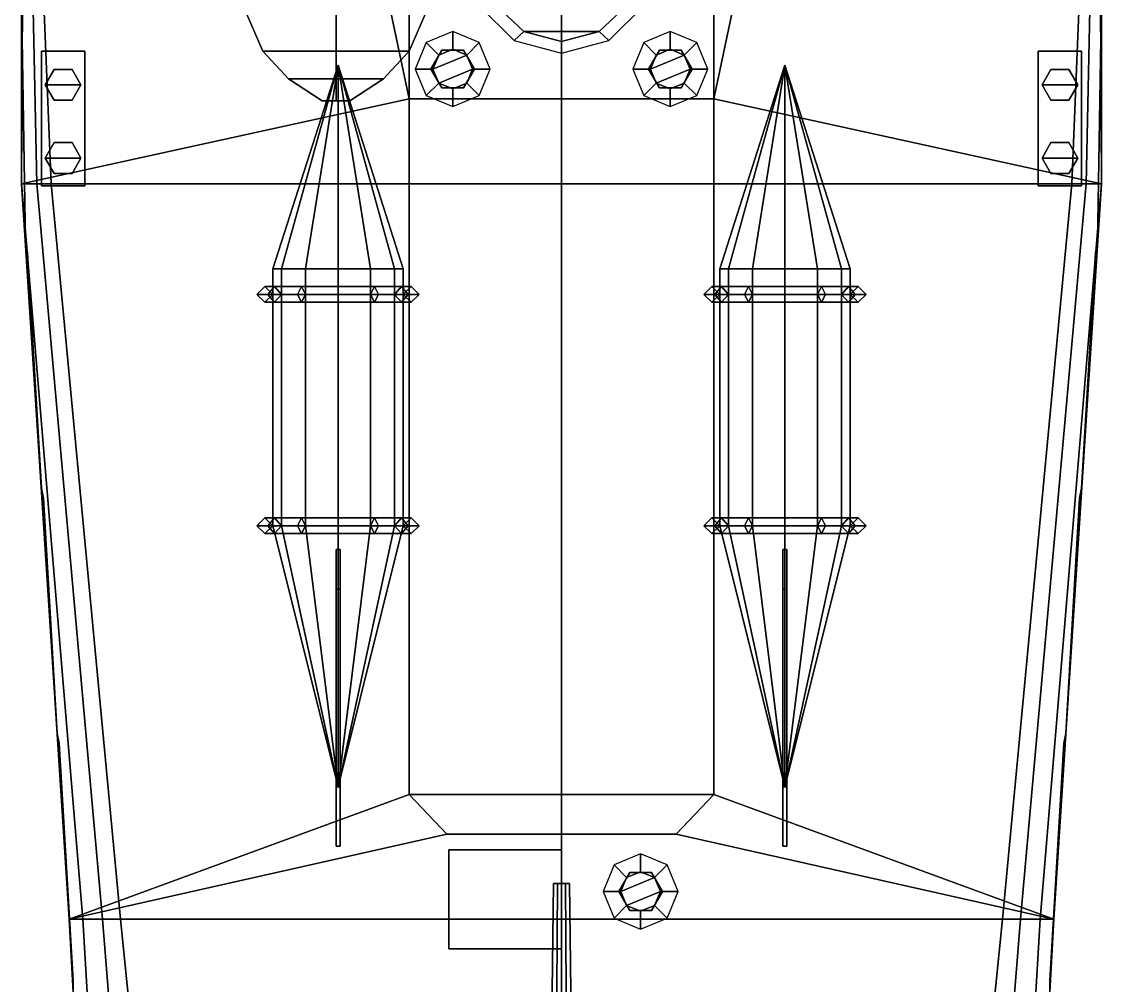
# Model space of a CAD drawing. Header units: millimetres. Extents: x -3 to 2.7, y -37.1 to 19.1.
# Drawn here: x -2.73 to 2.73, y -7.9 to -3.02 of the extents above; entities that cross this region are included whole.
import ezdxf

# ---------------------------------------------------------------- set-up
doc = ezdxf.new("R2010")
doc.units = ezdxf.units.MM
for name, color, linetype in [('boat', 6, 'Continuous'), ('gun', 1, 'Continuous'), ('railings', 6, 'Continuous')]:
    doc.layers.add(name, color=color, linetype=linetype)

msp = doc.modelspace()

# ---------------------------------------------------------------- linework, layer by layer
for points in [[(-1.5, 0.04, 1.36), (-2.71, -0.15, 1.36), (-2.73, -3.84, 1.41), (-0.77, -3.41, 1.4)], [(-0.77, 0.04, 1.36), (-1.5, 0.04, 1.36), (-0.77, -3.41, 1.4)], [(-0.77, 0.04, 2.12), (-0.77, 0.04, 1.36), (-0.77, -3.41, 1.4), (-0.77, -3.41, 2.12)], [(0.77, -3.41, 2.12), (0.77, 0.04, 2.12), (-0.77, 0.04, 2.12), (-0.77, -3.41, 2.12)], [(1.5, 0.04, 1.36), (0.77, -3.41, 1.4), (2.73, -3.84, 1.41), (2.71, -0.15, 1.36)], [(0.77, -3.41, 1.4), (0.77, 0.04, 1.36), (0.77, 0.04, 2.12), (0.77, -3.41, 2.12)], [(0.77, -3.41, 1.4), (1.5, 0.04, 1.36), (0.77, 0.04, 1.36), (0.77, -3.41, 1.4)], [(0, -3.84, -1.57), (-2.58, -3.84, -0.81), (-2.73, -0.15, -0.89), (0, -0.15, -1.57)], [(-2.73, -0.15, 0.34), (-2.73, -0.15), (-2.6523, -3.84), (-2.73, -3.84, 0.87)], [(-2.73, -0.15, 1.36), (-2.73, -0.15, 0.34), (-2.73, -3.84, 0.87), (-2.73, -3.84, 1.41)], [(-2.73, -0.15, 1.36), (-2.73, -3.84, 1.41), (-2.73, -3.84, 1.41), (-2.71, -0.15, 1.36)], [(-2.73, -0.15), (-2.73, -0.15, -0.89), (-2.58, -3.84, -0.81), (-2.6523, -3.84)], [(0, -0.15, -1.57), (2.73, -0.15, -0.89), (2.58, -3.84, -0.81), (0, -3.84, -1.57)], [(2.6523, -3.84), (2.58, -3.84, -0.81), (2.73, -0.15, -0.89), (2.73, -0.15)], [(2.73, -3.84, 0.87), (2.6523, -3.84), (2.73, -0.15), (2.73, -0.15, 0.34)], [(2.71, -0.15, 1.36), (2.73, -3.84, 1.41), (2.73, -3.84, 1.41), (2.73, -0.15, 1.36)], [(2.73, -3.84, 1.41), (2.73, -3.84, 0.87), (2.73, -0.15, 0.34), (2.73, -0.15, 1.36)], [(-0.4157, -2.94, 2.12), (-0.24, -3.1157, 2.12), (-0.19, -3.07, 5.55), (-0.3291, -2.94, 5.58)], [(0.19, -3.07, 5.55), (0.3291, -2.94, 5.58), (-0.3291, -2.94, 5.58), (-0.19, -3.07, 5.55)], [(0.24, -3.1157, 2.12), (0.4157, -2.94, 2.12), (0.3291, -2.94, 5.58), (0.19, -3.07, 5.55)], [(-0.55, -3.07, 2.32), (-0.6844, -3.1256, 2.32), (-0.6207, -3.1893, 2.43), (-0.55, -3.16, 2.43)], [(-0.4156, -3.1256, 2.32), (-0.55, -3.07, 2.32), (-0.55, -3.16, 2.43), (-0.4793, -3.1893, 2.43)], [(-0.24, -3.1157, 2.12), (0, -3.18, 2.12), (0, -3.12, 5.54), (-0.19, -3.07, 5.55)], [(0, -3.12, 5.54), (0.19, -3.07, 5.55), (-0.19, -3.07, 5.55), (0, -3.12, 5.54)], [(0, -3.18, 2.12), (0.24, -3.1157, 2.12), (0.19, -3.07, 5.55), (0, -3.12, 5.54)], [(0.55, -3.07, 2.32), (0.4156, -3.1256, 2.32), (0.4793, -3.1893, 2.43), (0.55, -3.16, 2.43)], [(0.6844, -3.1256, 2.32), (0.55, -3.07, 2.32), (0.55, -3.16, 2.43), (0.6207, -3.1893, 2.43)], [(-0.6844, -3.1256, 2.32), (-0.74, -3.26, 2.32), (-0.65, -3.26, 2.43), (-0.6207, -3.1893, 2.43)], [(-0.605, -3.1647, 2.12), (-0.66, -3.26, 2.12), (-0.66, -3.26, 2.32), (-0.605, -3.1647, 2.32)], [(-0.65, -3.26, 2.43), (-0.4793, -3.1893, 2.43), (-0.55, -3.16, 2.43), (-0.6207, -3.1893, 2.43)], [(-0.495, -3.1647, 2.12), (-0.605, -3.1647, 2.12), (-0.605, -3.1647, 2.32), (-0.495, -3.1647, 2.32)], [(-0.44, -3.26, 2.12), (-0.495, -3.1647, 2.12), (-0.495, -3.1647, 2.32), (-0.44, -3.26, 2.32)], [(-0.36, -3.26, 2.32), (-0.4156, -3.1256, 2.32), (-0.4793, -3.1893, 2.43), (-0.45, -3.26, 2.43)], [(0.4156, -3.1256, 2.32), (0.36, -3.26, 2.32), (0.45, -3.26, 2.43), (0.4793, -3.1893, 2.43)], [(0.495, -3.1647, 2.12), (0.44, -3.26, 2.12), (0.44, -3.26, 2.32), (0.495, -3.1647, 2.32)], [(0.45, -3.26, 2.43), (0.6207, -3.1893, 2.43), (0.55, -3.16, 2.43), (0.4793, -3.1893, 2.43)], [(0.605, -3.1647, 2.12), (0.495, -3.1647, 2.12), (0.495, -3.1647, 2.32), (0.605, -3.1647, 2.32)], [(0.66, -3.26, 2.12), (0.605, -3.1647, 2.12), (0.605, -3.1647, 2.32), (0.66, -3.26, 2.32)], [(0.74, -3.26, 2.32), (0.6844, -3.1256, 2.32), (0.6207, -3.1893, 2.43), (0.65, -3.26, 2.43)], [(-2.41, -3.17, 1.46), (-2.41, -3.17, 1.39), (-2.63, -3.17, 1.39), (-2.63, -3.17, 1.46)], [(-2.63, -3.17, 1.46), (-2.63, -3.17, 1.39), (-2.63, -3.85, 1.39), (-2.63, -3.85, 1.46)], [(-2.41, -3.85, 1.46), (-2.41, -3.17, 1.46), (-2.63, -3.17, 1.46), (-2.63, -3.85, 1.46)], [(-2.41, -3.85, 1.39), (-2.41, -3.17, 1.39), (-2.41, -3.17, 1.46), (-2.41, -3.85, 1.46)], [(-0.6207, -3.3307, 2.43), (-0.45, -3.26, 2.43), (-0.4793, -3.1893, 2.43), (-0.65, -3.26, 2.43)], [(0.4793, -3.3307, 2.43), (0.65, -3.26, 2.43), (0.6207, -3.1893, 2.43), (0.45, -3.26, 2.43)], [(2.41, -3.17, 1.46), (2.41, -3.17, 1.39), (2.41, -3.85, 1.39), (2.41, -3.85, 1.46)], [(2.63, -3.85, 1.46), (2.63, -3.17, 1.46), (2.41, -3.17, 1.46), (2.41, -3.85, 1.46)], [(2.63, -3.17, 1.46), (2.63, -3.17, 1.39), (2.41, -3.17, 1.39), (2.41, -3.17, 1.46)], [(2.63, -3.85, 1.39), (2.63, -3.17, 1.39), (2.63, -3.17, 1.46), (2.63, -3.85, 1.46)], [(-2.565, -3.2621, 1.46), (-2.61, -3.34, 1.46), (-2.61, -3.34, 1.65), (-2.565, -3.2621, 1.65)], [(-2.61, -3.34, 1.65), (-2.43, -3.34, 1.65), (-2.475, -3.2621, 1.65), (-2.565, -3.2621, 1.65)], [(-2.475, -3.2621, 1.46), (-2.565, -3.2621, 1.46), (-2.565, -3.2621, 1.65), (-2.475, -3.2621, 1.65)], [(-2.43, -3.34, 1.46), (-2.475, -3.2621, 1.46), (-2.475, -3.2621, 1.65), (-2.43, -3.34, 1.65)], [(-1.46, -4.27, 2.07), (-1.4158, -4.27, 2.235), (-1.13, -3.24, 2.07)], [(-1.4158, -4.27, 1.905), (-1.46, -4.27, 2.07), (-1.13, -3.24, 2.07)], [(-1.4158, -4.27, 2.235), (-1.295, -4.27, 2.3558), (-1.13, -3.24, 2.07)], [(-1.295, -4.27, 1.7842), (-1.4158, -4.27, 1.905), (-1.13, -3.24, 2.07)], [(-1.295, -4.27, 2.3558), (-1.13, -4.27, 2.4), (-1.13, -3.24, 2.07)], [(-1.13, -4.27, 1.74), (-1.295, -4.27, 1.7842), (-1.13, -3.24, 2.07)], [(-1.13, -4.27, 2.4), (-0.965, -4.27, 2.3558), (-1.13, -3.24, 2.07)], [(-0.965, -4.27, 2.3558), (-0.8442, -4.27, 2.235), (-1.13, -3.24, 2.07)], [(-0.8442, -4.27, 2.235), (-0.8, -4.27, 2.07), (-1.13, -3.24, 2.07)], [(-0.8, -4.27, 2.07), (-0.8442, -4.27, 1.905), (-1.13, -3.24, 2.07)], [(-0.8442, -4.27, 1.905), (-0.965, -4.27, 1.7842), (-1.13, -3.24, 2.07)], [(-0.965, -4.27, 1.7842), (-1.13, -4.27, 1.74), (-1.13, -3.24, 2.07)], [(-0.74, -3.26, 2.32), (-0.6844, -3.3944, 2.32), (-0.6207, -3.3307, 2.43), (-0.65, -3.26, 2.43)], [(-0.66, -3.26, 2.12), (-0.605, -3.3553, 2.12), (-0.605, -3.3553, 2.32), (-0.66, -3.26, 2.32)], [(-0.55, -3.36, 2.43), (-0.4793, -3.3307, 2.43), (-0.45, -3.26, 2.43), (-0.6207, -3.3307, 2.43)], [(-0.495, -3.3553, 2.12), (-0.44, -3.26, 2.12), (-0.44, -3.26, 2.32), (-0.495, -3.3553, 2.32)], [(-0.4156, -3.3944, 2.32), (-0.36, -3.26, 2.32), (-0.45, -3.26, 2.43), (-0.4793, -3.3307, 2.43)], [(0.36, -3.26, 2.32), (0.4156, -3.3944, 2.32), (0.4793, -3.3307, 2.43), (0.45, -3.26, 2.43)], [(0.44, -3.26, 2.12), (0.495, -3.3553, 2.12), (0.495, -3.3553, 2.32), (0.44, -3.26, 2.32)], [(0.55, -3.36, 2.43), (0.6207, -3.3307, 2.43), (0.65, -3.26, 2.43), (0.4793, -3.3307, 2.43)], [(0.605, -3.3553, 2.12), (0.66, -3.26, 2.12), (0.66, -3.26, 2.32), (0.605, -3.3553, 2.32)], [(0.6844, -3.3944, 2.32), (0.74, -3.26, 2.32), (0.65, -3.26, 2.43), (0.6207, -3.3307, 2.43)], [(0.8, -4.27, 2.07), (0.8442, -4.27, 2.235), (1.13, -3.24, 2.07)], [(0.8442, -4.27, 1.905), (0.8, -4.27, 2.07), (1.13, -3.24, 2.07)], [(0.8442, -4.27, 2.235), (0.965, -4.27, 2.3558), (1.13, -3.24, 2.07)], [(0.965, -4.27, 1.7842), (0.8442, -4.27, 1.905), (1.13, -3.24, 2.07)], [(0.965, -4.27, 2.3558), (1.13, -4.27, 2.4), (1.13, -3.24, 2.07)], [(1.13, -4.27, 1.74), (0.965, -4.27, 1.7842), (1.13, -3.24, 2.07)], [(1.13, -4.27, 2.4), (1.295, -4.27, 2.3558), (1.13, -3.24, 2.07)], [(1.295, -4.27, 2.3558), (1.4158, -4.27, 2.235), (1.13, -3.24, 2.07)], [(1.4158, -4.27, 2.235), (1.46, -4.27, 2.07), (1.13, -3.24, 2.07)], [(1.46, -4.27, 2.07), (1.4158, -4.27, 1.905), (1.13, -3.24, 2.07)], [(1.4158, -4.27, 1.905), (1.295, -4.27, 1.7842), (1.13, -3.24, 2.07)], [(1.295, -4.27, 1.7842), (1.13, -4.27, 1.74), (1.13, -3.24, 2.07)], [(2.43, -3.34, 1.65), (2.61, -3.34, 1.65), (2.565, -3.2621, 1.65), (2.475, -3.2621, 1.65)], [(2.475, -3.2621, 1.46), (2.43, -3.34, 1.46), (2.43, -3.34, 1.65), (2.475, -3.2621, 1.65)], [(2.565, -3.2621, 1.46), (2.475, -3.2621, 1.46), (2.475, -3.2621, 1.65), (2.565, -3.2621, 1.65)], [(2.61, -3.34, 1.46), (2.565, -3.2621, 1.46), (2.565, -3.2621, 1.65), (2.61, -3.34, 1.65)], [(-2.61, -3.34, 1.46), (-2.565, -3.4179, 1.46), (-2.565, -3.4179, 1.65), (-2.61, -3.34, 1.65)], [(-2.565, -3.4179, 1.65), (-2.475, -3.4179, 1.65), (-2.43, -3.34, 1.65), (-2.61, -3.34, 1.65)], [(-2.475, -3.4179, 1.46), (-2.43, -3.34, 1.46), (-2.43, -3.34, 1.65), (-2.475, -3.4179, 1.65)], [(-0.6844, -3.3944, 2.32), (-0.55, -3.45, 2.32), (-0.55, -3.36, 2.43), (-0.6207, -3.3307, 2.43)], [(-0.605, -3.3553, 2.12), (-0.495, -3.3553, 2.12), (-0.495, -3.3553, 2.32), (-0.605, -3.3553, 2.32)], [(-0.55, -3.45, 2.32), (-0.4156, -3.3944, 2.32), (-0.4793, -3.3307, 2.43), (-0.55, -3.36, 2.43)], [(0.4156, -3.3944, 2.32), (0.55, -3.45, 2.32), (0.55, -3.36, 2.43), (0.4793, -3.3307, 2.43)], [(0.495, -3.3553, 2.12), (0.605, -3.3553, 2.12), (0.605, -3.3553, 2.32), (0.495, -3.3553, 2.32)], [(0.55, -3.45, 2.32), (0.6844, -3.3944, 2.32), (0.6207, -3.3307, 2.43), (0.55, -3.36, 2.43)], [(2.475, -3.4179, 1.65), (2.565, -3.4179, 1.65), (2.61, -3.34, 1.65), (2.43, -3.34, 1.65)], [(2.43, -3.34, 1.46), (2.475, -3.4179, 1.46), (2.475, -3.4179, 1.65), (2.43, -3.34, 1.65)], [(2.565, -3.4179, 1.46), (2.61, -3.34, 1.46), (2.61, -3.34, 1.65), (2.565, -3.4179, 1.65)], [(-2.73, -3.84, 1.41), (-2.49, -7.56, 1.51), (-0.77, -6.93, 1.49), (-0.77, -3.41, 1.4)], [(-2.565, -3.4179, 1.46), (-2.475, -3.4179, 1.46), (-2.475, -3.4179, 1.65), (-2.565, -3.4179, 1.65)], [(-0.77, -3.41, 2.12), (-0.77, -3.41, 1.72), (0.77, -3.41, 1.72), (0.77, -3.41, 2.12)], [(-0.77, -3.41, 1.72), (-0.77, -3.41, 1.4), (-0.77, -6.93, 1.49), (-0.77, -6.93, 1.72)], [(0.77, -6.93, 1.72), (0.77, -3.41, 1.72), (-0.77, -3.41, 1.72), (-0.77, -6.93, 1.72)], [(0.77, -6.93, 1.49), (0.77, -3.41, 1.4), (0.77, -3.41, 1.72), (0.77, -6.93, 1.72)], [(0.77, -6.93, 1.49), (2.49, -7.56, 1.51), (2.73, -3.84, 1.41), (0.77, -3.41, 1.4)], [(2.475, -3.4179, 1.46), (2.565, -3.4179, 1.46), (2.565, -3.4179, 1.65), (2.475, -3.4179, 1.65)], [(-2.565, -3.6321, 1.46), (-2.61, -3.71, 1.46), (-2.61, -3.71, 1.65), (-2.565, -3.6321, 1.65)], [(-2.61, -3.71, 1.65), (-2.43, -3.71, 1.65), (-2.475, -3.6321, 1.65), (-2.565, -3.6321, 1.65)], [(-2.475, -3.6321, 1.46), (-2.565, -3.6321, 1.46), (-2.565, -3.6321, 1.65), (-2.475, -3.6321, 1.65)], [(-2.43, -3.71, 1.46), (-2.475, -3.6321, 1.46), (-2.475, -3.6321, 1.65), (-2.43, -3.71, 1.65)], [(2.43, -3.71, 1.65), (2.61, -3.71, 1.65), (2.565, -3.6321, 1.65), (2.475, -3.6321, 1.65)], [(2.475, -3.6321, 1.46), (2.43, -3.71, 1.46), (2.43, -3.71, 1.65), (2.475, -3.6321, 1.65)], [(2.565, -3.6321, 1.46), (2.475, -3.6321, 1.46), (2.475, -3.6321, 1.65), (2.565, -3.6321, 1.65)], [(2.61, -3.71, 1.46), (2.565, -3.6321, 1.46), (2.565, -3.6321, 1.65), (2.61, -3.71, 1.65)], [(-2.61, -3.71, 1.46), (-2.565, -3.7879, 1.46), (-2.565, -3.7879, 1.65), (-2.61, -3.71, 1.65)], [(-2.565, -3.7879, 1.65), (-2.475, -3.7879, 1.65), (-2.43, -3.71, 1.65), (-2.61, -3.71, 1.65)], [(-2.475, -3.7879, 1.46), (-2.43, -3.71, 1.46), (-2.43, -3.71, 1.65), (-2.475, -3.7879, 1.65)], [(2.475, -3.7879, 1.65), (2.565, -3.7879, 1.65), (2.61, -3.71, 1.65), (2.43, -3.71, 1.65)], [(2.43, -3.71, 1.46), (2.475, -3.7879, 1.46), (2.475, -3.7879, 1.65), (2.43, -3.71, 1.65)], [(2.565, -3.7879, 1.46), (2.61, -3.71, 1.46), (2.61, -3.71, 1.65), (2.565, -3.7879, 1.65)], [(-2.565, -3.7879, 1.46), (-2.475, -3.7879, 1.46), (-2.475, -3.7879, 1.65), (-2.565, -3.7879, 1.65)], [(2.475, -3.7879, 1.46), (2.565, -3.7879, 1.46), (2.565, -3.7879, 1.65), (2.475, -3.7879, 1.65)], [(-2.73, -3.84, 0.87), (-2.6523, -3.84), (-2.3216, -7.56), (-2.42, -7.56, 0.87)], [(-2.73, -3.84, 1.41), (-2.73, -3.84, 0.87), (-2.42, -7.56, 0.87), (-2.49, -7.56, 1.51)], [(-2.6523, -3.84), (-2.58, -3.84, -0.81), (-2.23, -7.56, -0.81), (-2.3216, -7.56)], [(-2.63, -3.85, 1.46), (-2.63, -3.85, 1.39), (-2.41, -3.85, 1.39), (-2.41, -3.85, 1.46)], [(0, -7.56, -1.57), (-2.23, -7.56, -0.81), (-2.58, -3.84, -0.81), (0, -3.84, -1.57)], [(0, -3.84, -1.57), (2.58, -3.84, -0.81), (2.23, -7.56, -0.81), (0, -7.56, -1.57)], [(2.3216, -7.56), (2.23, -7.56, -0.81), (2.58, -3.84, -0.81), (2.6523, -3.84)], [(2.42, -7.56, 0.87), (2.3216, -7.56), (2.6523, -3.84), (2.73, -3.84, 0.87)], [(2.41, -3.85, 1.46), (2.41, -3.85, 1.39), (2.63, -3.85, 1.39), (2.63, -3.85, 1.46)], [(2.49, -7.56, 1.51), (2.42, -7.56, 0.87), (2.73, -3.84, 0.87), (2.73, -3.84, 1.41)], [(-1.46, -5.57, 2.07), (-1.4158, -5.57, 2.235), (-1.4158, -4.27, 2.235), (-1.46, -4.27, 2.07)], [(-1.4158, -5.57, 1.905), (-1.46, -5.57, 2.07), (-1.46, -4.27, 2.07), (-1.4158, -4.27, 1.905)], [(-1.4158, -5.57, 2.235), (-1.295, -5.57, 2.3558), (-1.295, -4.27, 2.3558), (-1.4158, -4.27, 2.235)], [(-1.295, -5.57, 1.7842), (-1.4158, -5.57, 1.905), (-1.4158, -4.27, 1.905), (-1.295, -4.27, 1.7842)], [(-1.295, -5.57, 2.3558), (-1.13, -5.57, 2.4), (-1.13, -4.27, 2.4), (-1.295, -4.27, 2.3558)], [(-1.13, -5.57, 1.74), (-1.295, -5.57, 1.7842), (-1.295, -4.27, 1.7842), (-1.13, -4.27, 1.74)], [(-1.13, -5.57, 2.4), (-0.965, -5.57, 2.3558), (-0.965, -4.27, 2.3558), (-1.13, -4.27, 2.4)], [(-0.965, -5.57, 1.7842), (-1.13, -5.57, 1.74), (-1.13, -4.27, 1.74), (-0.965, -4.27, 1.7842)], [(-0.965, -5.57, 2.3558), (-0.8442, -5.57, 2.235), (-0.8442, -4.27, 2.235), (-0.965, -4.27, 2.3558)], [(-0.8442, -5.57, 1.905), (-0.965, -5.57, 1.7842), (-0.965, -4.27, 1.7842), (-0.8442, -4.27, 1.905)], [(-0.8442, -5.57, 2.235), (-0.8, -5.57, 2.07), (-0.8, -4.27, 2.07), (-0.8442, -4.27, 2.235)], [(-0.8, -5.57, 2.07), (-0.8442, -5.57, 1.905), (-0.8442, -4.27, 1.905), (-0.8, -4.27, 2.07)], [(0.8, -5.57, 2.07), (0.8442, -5.57, 2.235), (0.8442, -4.27, 2.235), (0.8, -4.27, 2.07)], [(0.8442, -5.57, 1.905), (0.8, -5.57, 2.07), (0.8, -4.27, 2.07), (0.8442, -4.27, 1.905)], [(0.8442, -5.57, 2.235), (0.965, -5.57, 2.3558), (0.965, -4.27, 2.3558), (0.8442, -4.27, 2.235)], [(0.965, -5.57, 1.7842), (0.8442, -5.57, 1.905), (0.8442, -4.27, 1.905), (0.965, -4.27, 1.7842)], [(0.965, -5.57, 2.3558), (1.13, -5.57, 2.4), (1.13, -4.27, 2.4), (0.965, -4.27, 2.3558)], [(1.13, -5.57, 1.74), (0.965, -5.57, 1.7842), (0.965, -4.27, 1.7842), (1.13, -4.27, 1.74)], [(1.13, -5.57, 2.4), (1.295, -5.57, 2.3558), (1.295, -4.27, 2.3558), (1.13, -4.27, 2.4)], [(1.295, -5.57, 1.7842), (1.13, -5.57, 1.74), (1.13, -4.27, 1.74), (1.295, -4.27, 1.7842)], [(1.295, -5.57, 2.3558), (1.4158, -5.57, 2.235), (1.4158, -4.27, 2.235), (1.295, -4.27, 2.3558)], [(1.4158, -5.57, 1.905), (1.295, -5.57, 1.7842), (1.295, -4.27, 1.7842), (1.4158, -4.27, 1.905)], [(1.4158, -5.57, 2.235), (1.46, -5.57, 2.07), (1.46, -4.27, 2.07), (1.4158, -4.27, 2.235)], [(1.46, -5.57, 2.07), (1.4158, -5.57, 1.905), (1.4158, -4.27, 1.905), (1.46, -4.27, 2.07)], [(-1.4851, -4.4, 2.275), (-1.4504, -4.36, 2.255), (-1.5, -4.36, 2.07), (-1.54, -4.4, 2.07)], [(-1.5, -4.36, 1.42), (-1.54, -4.4, 1.42), (-1.54, -4.4, 2.07), (-1.5, -4.36, 2.07)], [(-1.4504, -4.36, 2.255), (-1.4158, -4.4, 2.235), (-1.46, -4.4, 2.07), (-1.5, -4.36, 2.07)], [(-1.46, -4.4, 1.42), (-1.5, -4.36, 1.42), (-1.5, -4.36, 2.07), (-1.46, -4.4, 2.07)], [(-1.335, -4.4, 2.4251), (-1.315, -4.36, 2.3904), (-1.4504, -4.36, 2.255), (-1.4851, -4.4, 2.275)], [(-1.315, -4.36, 2.3904), (-1.295, -4.4, 2.3558), (-1.4158, -4.4, 2.235), (-1.4504, -4.36, 2.255)], [(-1.13, -4.4, 2.48), (-1.13, -4.36, 2.44), (-1.315, -4.36, 2.3904), (-1.335, -4.4, 2.4251)], [(-1.13, -4.36, 2.44), (-1.13, -4.4, 2.4), (-1.295, -4.4, 2.3558), (-1.315, -4.36, 2.3904)], [(-0.925, -4.4, 2.4251), (-0.945, -4.36, 2.3904), (-1.13, -4.36, 2.44), (-1.13, -4.4, 2.48)], [(-0.945, -4.36, 2.3904), (-0.965, -4.4, 2.3558), (-1.13, -4.4, 2.4), (-1.13, -4.36, 2.44)], [(-0.8096, -4.36, 2.255), (-0.8442, -4.4, 2.235), (-0.965, -4.4, 2.3558), (-0.945, -4.36, 2.3904)], [(-0.7749, -4.4, 2.275), (-0.8096, -4.36, 2.255), (-0.945, -4.36, 2.3904), (-0.925, -4.4, 2.4251)], [(-0.76, -4.36, 2.07), (-0.8, -4.4, 2.07), (-0.8442, -4.4, 2.235), (-0.8096, -4.36, 2.255)], [(-0.72, -4.4, 2.07), (-0.76, -4.36, 2.07), (-0.8096, -4.36, 2.255), (-0.7749, -4.4, 2.275)], [(-0.76, -4.36, 1.72), (-0.8, -4.4, 1.42), (-0.8, -4.4, 2.07), (-0.76, -4.36, 2.07)], [(-0.72, -4.4, 1.72), (-0.76, -4.36, 1.72), (-0.76, -4.36, 2.07), (-0.72, -4.4, 2.07)], [(0.76, -4.36, 1.72), (0.72, -4.4, 1.72), (0.72, -4.4, 2.07), (0.76, -4.36, 2.07)], [(0.76, -4.36, 2.07), (0.72, -4.4, 2.07), (0.7749, -4.4, 2.275), (0.8096, -4.36, 2.255)], [(0.8, -4.4, 1.42), (0.76, -4.36, 1.72), (0.76, -4.36, 2.07), (0.8, -4.4, 2.07)], [(0.8, -4.4, 2.07), (0.76, -4.36, 2.07), (0.8096, -4.36, 2.255), (0.8442, -4.4, 2.235)], [(0.8096, -4.36, 2.255), (0.7749, -4.4, 2.275), (0.925, -4.4, 2.4251), (0.945, -4.36, 2.3904)], [(0.8442, -4.4, 2.235), (0.8096, -4.36, 2.255), (0.945, -4.36, 2.3904), (0.965, -4.4, 2.3558)], [(0.945, -4.36, 2.3904), (0.925, -4.4, 2.4251), (1.13, -4.4, 2.48), (1.13, -4.36, 2.44)], [(0.965, -4.4, 2.3558), (0.945, -4.36, 2.3904), (1.13, -4.36, 2.44), (1.13, -4.4, 2.4)], [(1.13, -4.36, 2.44), (1.13, -4.4, 2.48), (1.335, -4.4, 2.4251), (1.315, -4.36, 2.3904)], [(1.13, -4.4, 2.4), (1.13, -4.36, 2.44), (1.315, -4.36, 2.3904), (1.295, -4.4, 2.3558)], [(1.295, -4.4, 2.3558), (1.315, -4.36, 2.3904), (1.4504, -4.36, 2.255), (1.4158, -4.4, 2.235)], [(1.315, -4.36, 2.3904), (1.335, -4.4, 2.4251), (1.4851, -4.4, 2.275), (1.4504, -4.36, 2.255)], [(1.4158, -4.4, 2.235), (1.4504, -4.36, 2.255), (1.5, -4.36, 2.07), (1.46, -4.4, 2.07)], [(1.4504, -4.36, 2.255), (1.4851, -4.4, 2.275), (1.54, -4.4, 2.07), (1.5, -4.36, 2.07)], [(1.5, -4.36, 1.42), (1.46, -4.4, 1.42), (1.46, -4.4, 2.07), (1.5, -4.36, 2.07)], [(1.54, -4.4, 1.42), (1.5, -4.36, 1.42), (1.5, -4.36, 2.07), (1.54, -4.4, 2.07)], [(-1.4504, -4.44, 2.255), (-1.4851, -4.4, 2.275), (-1.54, -4.4, 2.07), (-1.5, -4.44, 2.07)], [(-1.54, -4.4, 1.42), (-1.5, -4.44, 1.42), (-1.5, -4.44, 2.07), (-1.54, -4.4, 2.07)], [(-1.4158, -4.4, 2.235), (-1.4504, -4.44, 2.255), (-1.5, -4.44, 2.07), (-1.46, -4.4, 2.07)], [(-1.5, -4.44, 1.42), (-1.46, -4.4, 1.42), (-1.46, -4.4, 2.07), (-1.5, -4.44, 2.07)], [(-1.315, -4.44, 2.3904), (-1.335, -4.4, 2.4251), (-1.4851, -4.4, 2.275), (-1.4504, -4.44, 2.255)], [(-1.295, -4.4, 2.3558), (-1.315, -4.44, 2.3904), (-1.4504, -4.44, 2.255), (-1.4158, -4.4, 2.235)], [(-1.13, -4.44, 2.44), (-1.13, -4.4, 2.48), (-1.335, -4.4, 2.4251), (-1.315, -4.44, 2.3904)], [(-1.13, -4.4, 2.4), (-1.13, -4.44, 2.44), (-1.315, -4.44, 2.3904), (-1.295, -4.4, 2.3558)], [(-0.965, -4.4, 2.3558), (-0.945, -4.44, 2.3904), (-1.13, -4.44, 2.44), (-1.13, -4.4, 2.4)], [(-0.945, -4.44, 2.3904), (-0.925, -4.4, 2.4251), (-1.13, -4.4, 2.48), (-1.13, -4.44, 2.44)], [(-0.8442, -4.4, 2.235), (-0.8096, -4.44, 2.255), (-0.945, -4.44, 2.3904), (-0.965, -4.4, 2.3558)], [(-0.8096, -4.44, 2.255), (-0.7749, -4.4, 2.275), (-0.925, -4.4, 2.4251), (-0.945, -4.44, 2.3904)], [(-0.8, -4.4, 2.07), (-0.76, -4.44, 2.07), (-0.8096, -4.44, 2.255), (-0.8442, -4.4, 2.235)], [(-0.76, -4.44, 2.07), (-0.72, -4.4, 2.07), (-0.7749, -4.4, 2.275), (-0.8096, -4.44, 2.255)], [(-0.8, -4.4, 1.42), (-0.76, -4.44, 1.72), (-0.76, -4.44, 2.07), (-0.8, -4.4, 2.07)], [(-0.76, -4.44, 1.72), (-0.72, -4.4, 1.72), (-0.72, -4.4, 2.07), (-0.76, -4.44, 2.07)], [(0.72, -4.4, 1.72), (0.76, -4.44, 1.72), (0.76, -4.44, 2.07), (0.72, -4.4, 2.07)], [(0.72, -4.4, 2.07), (0.76, -4.44, 2.07), (0.8096, -4.44, 2.255), (0.7749, -4.4, 2.275)], [(0.76, -4.44, 1.72), (0.8, -4.4, 1.42), (0.8, -4.4, 2.07), (0.76, -4.44, 2.07)], [(0.76, -4.44, 2.07), (0.8, -4.4, 2.07), (0.8442, -4.4, 2.235), (0.8096, -4.44, 2.255)], [(0.7749, -4.4, 2.275), (0.8096, -4.44, 2.255), (0.945, -4.44, 2.3904), (0.925, -4.4, 2.4251)], [(0.8096, -4.44, 2.255), (0.8442, -4.4, 2.235), (0.965, -4.4, 2.3558), (0.945, -4.44, 2.3904)], [(0.925, -4.4, 2.4251), (0.945, -4.44, 2.3904), (1.13, -4.44, 2.44), (1.13, -4.4, 2.48)], [(0.945, -4.44, 2.3904), (0.965, -4.4, 2.3558), (1.13, -4.4, 2.4), (1.13, -4.44, 2.44)], [(1.13, -4.44, 2.44), (1.13, -4.4, 2.4), (1.295, -4.4, 2.3558), (1.315, -4.44, 2.3904)], [(1.13, -4.4, 2.48), (1.13, -4.44, 2.44), (1.315, -4.44, 2.3904), (1.335, -4.4, 2.4251)], [(1.315, -4.44, 2.3904), (1.295, -4.4, 2.3558), (1.4158, -4.4, 2.235), (1.4504, -4.44, 2.255)], [(1.335, -4.4, 2.4251), (1.315, -4.44, 2.3904), (1.4504, -4.44, 2.255), (1.4851, -4.4, 2.275)], [(1.4504, -4.44, 2.255), (1.4158, -4.4, 2.235), (1.46, -4.4, 2.07), (1.5, -4.44, 2.07)], [(1.4851, -4.4, 2.275), (1.4504, -4.44, 2.255), (1.5, -4.44, 2.07), (1.54, -4.4, 2.07)], [(1.46, -4.4, 1.42), (1.5, -4.44, 1.42), (1.5, -4.44, 2.07), (1.46, -4.4, 2.07)], [(1.5, -4.44, 1.42), (1.54, -4.4, 1.42), (1.54, -4.4, 2.07), (1.5, -4.44, 2.07)], [(-1.5, -5.53, 1.42), (-1.54, -5.57, 1.42), (-1.54, -5.57, 2.07), (-1.5, -5.53, 2.07)], [(-1.4851, -5.57, 2.275), (-1.4504, -5.53, 2.255), (-1.5, -5.53, 2.07), (-1.54, -5.57, 2.07)], [(-1.46, -5.57, 1.42), (-1.5, -5.53, 1.42), (-1.5, -5.53, 2.07), (-1.46, -5.57, 2.07)], [(-1.4504, -5.53, 2.255), (-1.4158, -5.57, 2.235), (-1.46, -5.57, 2.07), (-1.5, -5.53, 2.07)], [(-1.335, -5.57, 2.4251), (-1.315, -5.53, 2.3904), (-1.4504, -5.53, 2.255), (-1.4851, -5.57, 2.275)], [(-1.315, -5.53, 2.3904), (-1.295, -5.57, 2.3558), (-1.4158, -5.57, 2.235), (-1.4504, -5.53, 2.255)], [(-1.13, -5.57, 2.48), (-1.13, -5.53, 2.44), (-1.315, -5.53, 2.3904), (-1.335, -5.57, 2.4251)], [(-1.13, -5.53, 2.44), (-1.13, -5.57, 2.4), (-1.295, -5.57, 2.3558), (-1.315, -5.53, 2.3904)], [(-0.925, -5.57, 2.4251), (-0.945, -5.53, 2.3904), (-1.13, -5.53, 2.44), (-1.13, -5.57, 2.48)], [(-0.945, -5.53, 2.3904), (-0.965, -5.57, 2.3558), (-1.13, -5.57, 2.4), (-1.13, -5.53, 2.44)], [(-0.8096, -5.53, 2.255), (-0.8442, -5.57, 2.235), (-0.965, -5.57, 2.3558), (-0.945, -5.53, 2.3904)], [(-0.7749, -5.57, 2.275), (-0.8096, -5.53, 2.255), (-0.945, -5.53, 2.3904), (-0.925, -5.57, 2.4251)], [(-0.76, -5.53, 2.07), (-0.8, -5.57, 2.07), (-0.8442, -5.57, 2.235), (-0.8096, -5.53, 2.255)], [(-0.72, -5.57, 2.07), (-0.76, -5.53, 2.07), (-0.8096, -5.53, 2.255), (-0.7749, -5.57, 2.275)], [(-0.76, -5.53, 1.72), (-0.8, -5.57, 1.42), (-0.8, -5.57, 2.07), (-0.76, -5.53, 2.07)], [(-0.72, -5.57, 1.72), (-0.76, -5.53, 1.72), (-0.76, -5.53, 2.07), (-0.72, -5.57, 2.07)], [(0.76, -5.53, 1.72), (0.72, -5.57, 1.72), (0.72, -5.57, 2.07), (0.76, -5.53, 2.07)], [(0.76, -5.53, 2.07), (0.72, -5.57, 2.07), (0.7749, -5.57, 2.275), (0.8096, -5.53, 2.255)], [(0.8, -5.57, 1.42), (0.76, -5.53, 1.72), (0.76, -5.53, 2.07), (0.8, -5.57, 2.07)], [(0.8, -5.57, 2.07), (0.76, -5.53, 2.07), (0.8096, -5.53, 2.255), (0.8442, -5.57, 2.235)], [(0.8096, -5.53, 2.255), (0.7749, -5.57, 2.275), (0.925, -5.57, 2.4251), (0.945, -5.53, 2.3904)], [(0.8442, -5.57, 2.235), (0.8096, -5.53, 2.255), (0.945, -5.53, 2.3904), (0.965, -5.57, 2.3558)], [(0.945, -5.53, 2.3904), (0.925, -5.57, 2.4251), (1.13, -5.57, 2.48), (1.13, -5.53, 2.44)], [(0.965, -5.57, 2.3558), (0.945, -5.53, 2.3904), (1.13, -5.53, 2.44), (1.13, -5.57, 2.4)], [(1.13, -5.53, 2.44), (1.13, -5.57, 2.48), (1.335, -5.57, 2.4251), (1.315, -5.53, 2.3904)], [(1.13, -5.57, 2.4), (1.13, -5.53, 2.44), (1.315, -5.53, 2.3904), (1.295, -5.57, 2.3558)], [(1.295, -5.57, 2.3558), (1.315, -5.53, 2.3904), (1.4504, -5.53, 2.255), (1.4158, -5.57, 2.235)], [(1.315, -5.53, 2.3904), (1.335, -5.57, 2.4251), (1.4851, -5.57, 2.275), (1.4504, -5.53, 2.255)], [(1.4158, -5.57, 2.235), (1.4504, -5.53, 2.255), (1.5, -5.53, 2.07), (1.46, -5.57, 2.07)], [(1.4504, -5.53, 2.255), (1.4851, -5.57, 2.275), (1.54, -5.57, 2.07), (1.5, -5.53, 2.07)], [(1.5, -5.53, 1.42), (1.46, -5.57, 1.42), (1.46, -5.57, 2.07), (1.5, -5.53, 2.07)], [(1.54, -5.57, 1.42), (1.5, -5.53, 1.42), (1.5, -5.53, 2.07), (1.54, -5.57, 2.07)], [(-1.54, -5.57, 1.42), (-1.5, -5.61, 1.42), (-1.5, -5.61, 2.07), (-1.54, -5.57, 2.07)], [(-1.4504, -5.61, 2.255), (-1.4851, -5.57, 2.275), (-1.54, -5.57, 2.07), (-1.5, -5.61, 2.07)], [(-1.5, -5.61, 1.42), (-1.46, -5.57, 1.42), (-1.46, -5.57, 2.07), (-1.5, -5.61, 2.07)], [(-1.4158, -5.57, 2.235), (-1.4504, -5.61, 2.255), (-1.5, -5.61, 2.07), (-1.46, -5.57, 2.07)], [(-1.315, -5.61, 2.3904), (-1.335, -5.57, 2.4251), (-1.4851, -5.57, 2.275), (-1.4504, -5.61, 2.255)], [(-1.46, -5.57, 2.07), (-1.4158, -5.57, 1.905), (-1.13, -6.89, 2.07)], [(-1.4158, -5.57, 2.235), (-1.46, -5.57, 2.07), (-1.13, -6.89, 2.07)], [(-1.295, -5.57, 2.3558), (-1.315, -5.61, 2.3904), (-1.4504, -5.61, 2.255), (-1.4158, -5.57, 2.235)], [(-1.4158, -5.57, 1.905), (-1.295, -5.57, 1.7842), (-1.13, -6.89, 2.07)], [(-1.295, -5.57, 2.3558), (-1.4158, -5.57, 2.235), (-1.13, -6.89, 2.07)], [(-1.13, -5.61, 2.44), (-1.13, -5.57, 2.48), (-1.335, -5.57, 2.4251), (-1.315, -5.61, 2.3904)], [(-1.13, -5.57, 2.4), (-1.13, -5.61, 2.44), (-1.315, -5.61, 2.3904), (-1.295, -5.57, 2.3558)], [(-1.295, -5.57, 1.7842), (-1.13, -5.57, 1.74), (-1.13, -6.89, 2.07)], [(-1.13, -5.57, 2.4), (-1.295, -5.57, 2.3558), (-1.13, -6.89, 2.07)], [(-0.965, -5.57, 2.3558), (-0.945, -5.61, 2.3904), (-1.13, -5.61, 2.44), (-1.13, -5.57, 2.4)], [(-0.945, -5.61, 2.3904), (-0.925, -5.57, 2.4251), (-1.13, -5.57, 2.48), (-1.13, -5.61, 2.44)], [(-1.13, -5.57, 1.74), (-0.965, -5.57, 1.7842), (-1.13, -6.89, 2.07)], [(-0.965, -5.57, 1.7842), (-0.8442, -5.57, 1.905), (-1.13, -6.89, 2.07)], [(-0.8442, -5.57, 1.905), (-0.8, -5.57, 2.07), (-1.13, -6.89, 2.07)], [(-0.8, -5.57, 2.07), (-0.8442, -5.57, 2.235), (-1.13, -6.89, 2.07)], [(-0.8442, -5.57, 2.235), (-0.965, -5.57, 2.3558), (-1.13, -6.89, 2.07)], [(-0.965, -5.57, 2.3558), (-1.13, -5.57, 2.4), (-1.13, -6.89, 2.07)], [(-0.8442, -5.57, 2.235), (-0.8096, -5.61, 2.255), (-0.945, -5.61, 2.3904), (-0.965, -5.57, 2.3558)], [(-0.8096, -5.61, 2.255), (-0.7749, -5.57, 2.275), (-0.925, -5.57, 2.4251), (-0.945, -5.61, 2.3904)], [(-0.8, -5.57, 2.07), (-0.76, -5.61, 2.07), (-0.8096, -5.61, 2.255), (-0.8442, -5.57, 2.235)], [(-0.76, -5.61, 2.07), (-0.72, -5.57, 2.07), (-0.7749, -5.57, 2.275), (-0.8096, -5.61, 2.255)], [(-0.8, -5.57, 1.42), (-0.76, -5.61, 1.72), (-0.76, -5.61, 2.07), (-0.8, -5.57, 2.07)], [(-0.76, -5.61, 1.72), (-0.72, -5.57, 1.72), (-0.72, -5.57, 2.07), (-0.76, -5.61, 2.07)], [(0.72, -5.57, 1.72), (0.76, -5.61, 1.72), (0.76, -5.61, 2.07), (0.72, -5.57, 2.07)], [(0.72, -5.57, 2.07), (0.76, -5.61, 2.07), (0.8096, -5.61, 2.255), (0.7749, -5.57, 2.275)], [(0.76, -5.61, 1.72), (0.8, -5.57, 1.42), (0.8, -5.57, 2.07), (0.76, -5.61, 2.07)], [(0.76, -5.61, 2.07), (0.8, -5.57, 2.07), (0.8442, -5.57, 2.235), (0.8096, -5.61, 2.255)], [(0.7749, -5.57, 2.275), (0.8096, -5.61, 2.255), (0.945, -5.61, 2.3904), (0.925, -5.57, 2.4251)], [(0.8, -5.57, 2.07), (0.8442, -5.57, 1.905), (1.13, -6.89, 2.07)], [(0.8442, -5.57, 2.235), (0.8, -5.57, 2.07), (1.13, -6.89, 2.07)], [(0.8096, -5.61, 2.255), (0.8442, -5.57, 2.235), (0.965, -5.57, 2.3558), (0.945, -5.61, 2.3904)], [(0.8442, -5.57, 1.905), (0.965, -5.57, 1.7842), (1.13, -6.89, 2.07)], [(0.965, -5.57, 2.3558), (0.8442, -5.57, 2.235), (1.13, -6.89, 2.07)], [(0.925, -5.57, 2.4251), (0.945, -5.61, 2.3904), (1.13, -5.61, 2.44), (1.13, -5.57, 2.48)], [(0.945, -5.61, 2.3904), (0.965, -5.57, 2.3558), (1.13, -5.57, 2.4), (1.13, -5.61, 2.44)], [(0.965, -5.57, 1.7842), (1.13, -5.57, 1.74), (1.13, -6.89, 2.07)], [(1.13, -5.57, 2.4), (0.965, -5.57, 2.3558), (1.13, -6.89, 2.07)], [(1.13, -5.61, 2.44), (1.13, -5.57, 2.4), (1.295, -5.57, 2.3558), (1.315, -5.61, 2.3904)], [(1.13, -5.57, 2.48), (1.13, -5.61, 2.44), (1.315, -5.61, 2.3904), (1.335, -5.57, 2.4251)], [(1.13, -5.57, 1.74), (1.295, -5.57, 1.7842), (1.13, -6.89, 2.07)], [(1.295, -5.57, 1.7842), (1.4158, -5.57, 1.905), (1.13, -6.89, 2.07)], [(1.4158, -5.57, 1.905), (1.46, -5.57, 2.07), (1.13, -6.89, 2.07)], [(1.46, -5.57, 2.07), (1.4158, -5.57, 2.235), (1.13, -6.89, 2.07)], [(1.4158, -5.57, 2.235), (1.295, -5.57, 2.3558), (1.13, -6.89, 2.07)], [(1.295, -5.57, 2.3558), (1.13, -5.57, 2.4), (1.13, -6.89, 2.07)], [(1.315, -5.61, 2.3904), (1.295, -5.57, 2.3558), (1.4158, -5.57, 2.235), (1.4504, -5.61, 2.255)], [(1.335, -5.57, 2.4251), (1.315, -5.61, 2.3904), (1.4504, -5.61, 2.255), (1.4851, -5.57, 2.275)], [(1.4504, -5.61, 2.255), (1.4158, -5.57, 2.235), (1.46, -5.57, 2.07), (1.5, -5.61, 2.07)], [(1.4851, -5.57, 2.275), (1.4504, -5.61, 2.255), (1.5, -5.61, 2.07), (1.54, -5.57, 2.07)], [(1.46, -5.57, 1.42), (1.5, -5.61, 1.42), (1.5, -5.61, 2.07), (1.46, -5.57, 2.07)], [(1.5, -5.61, 1.42), (1.54, -5.57, 1.42), (1.54, -5.57, 2.07), (1.5, -5.61, 2.07)], [(-1.14, -6.89, 2.07), (-1.14, -5.69, 1.78), (-1.14, -5.89, 1.54), (-1.14, -6.89, 2.07)], [(-1.12, -6.89, 2.07), (-1.12, -5.69, 1.78), (-1.14, -5.69, 1.78), (-1.14, -6.89, 2.07)], [(-1.14, -5.89, 1.54), (-1.14, -5.69, 1.78), (-1.12, -5.69, 1.78), (-1.12, -5.89, 1.54)], [(-1.12, -5.89, 1.54), (-1.12, -5.69, 1.78), (-1.12, -6.89, 2.07)], [(1.12, -6.89, 2.07), (1.12, -5.69, 1.78), (1.12, -5.89, 1.54), (1.12, -6.89, 2.07)], [(1.14, -6.89, 2.07), (1.14, -5.69, 1.78), (1.12, -5.69, 1.78), (1.12, -6.89, 2.07)], [(1.12, -5.89, 1.54), (1.12, -5.69, 1.78), (1.14, -5.69, 1.78), (1.14, -5.89, 1.54)], [(1.14, -5.89, 1.54), (1.14, -5.69, 1.78), (1.14, -6.89, 2.07)], [(-1.14, -6.89, 2.07), (-1.14, -5.89, 1.54), (-1.14, -7.19, 1.55), (-1.14, -7.19, 2.07)], [(-1.14, -7.19, 1.55), (-1.14, -5.89, 1.54), (-1.12, -5.89, 1.54), (-1.12, -7.19, 1.55)], [(-1.12, -7.19, 1.55), (-1.12, -5.89, 1.54), (-1.12, -6.89, 2.07), (-1.12, -7.19, 2.07)], [(1.12, -6.89, 2.07), (1.12, -5.89, 1.54), (1.12, -7.19, 1.55), (1.12, -7.19, 2.07)], [(1.12, -7.19, 1.55), (1.12, -5.89, 1.54), (1.14, -5.89, 1.54), (1.14, -7.19, 1.55)], [(1.14, -7.19, 1.55), (1.14, -5.89, 1.54), (1.14, -6.89, 2.07), (1.14, -7.19, 2.07)], [(-0.77, -6.93, 1.49), (-2.49, -7.56, 1.51), (-2.49, -7.56, 1.51), (-0.58, -7.13, 1.49)], [(-1.12, -7.19, 2.07), (-1.12, -6.89, 2.07), (-1.14, -6.89, 2.07), (-1.14, -7.19, 2.07)], [(-0.77, -6.93, 1.72), (-0.77, -6.93, 1.49), (-0.58, -7.13, 1.49), (-0.58, -7.13, 1.72)], [(0.58, -7.13, 1.72), (0.77, -6.93, 1.72), (-0.77, -6.93, 1.72), (-0.58, -7.13, 1.72)], [(0.58, -7.13, 1.49), (0.77, -6.93, 1.49), (0.77, -6.93, 1.72), (0.58, -7.13, 1.72)], [(2.49, -7.56, 1.51), (2.49, -7.56, 1.51), (0.77, -6.93, 1.49), (0.58, -7.13, 1.49)], [(1.14, -7.19, 2.07), (1.14, -6.89, 2.07), (1.12, -6.89, 2.07), (1.12, -7.19, 2.07)], [(-0.58, -7.13, 1.49), (-2.49, -7.56, 1.51), (2.49, -7.56, 1.51), (0.58, -7.13, 1.49)], [(-0.58, -7.13, 1.72), (-0.58, -7.13, 1.49), (0.58, -7.13, 1.49), (0.58, -7.13, 1.72)], [(-1.14, -7.19, 2.07), (-1.14, -7.19, 1.55), (-1.12, -7.19, 1.55), (-1.12, -7.19, 2.07)], [(1.12, -7.19, 2.07), (1.12, -7.19, 1.55), (1.14, -7.19, 1.55), (1.14, -7.19, 2.07)], [(-0.57, -7.21, 2.49), (-0.57, -7.21, 1.5), (-0.57, -7.71, 1.51), (-0.57, -7.71, 2.49)], [(0, -7.21, 2.49), (0, -7.21, 1.5), (-0.57, -7.21, 1.5), (-0.57, -7.21, 2.49)], [(0, -7.71, 2.49), (0, -7.21, 2.49), (-0.57, -7.21, 2.49), (-0.57, -7.71, 2.49)], [(0, -7.71, 1.51), (0, -7.21, 1.5), (0, -7.21, 2.49), (0, -7.71, 2.49)], [(0.4, -7.23, 1.7), (0.2656, -7.2856, 1.7), (0.3293, -7.3493, 1.81), (0.4, -7.32, 1.81)], [(0.5344, -7.2856, 1.7), (0.4, -7.23, 1.7), (0.4, -7.32, 1.81), (0.4707, -7.3493, 1.81)], [(0.2656, -7.2856, 1.7), (0.21, -7.42, 1.7), (0.3, -7.42, 1.81), (0.3293, -7.3493, 1.81)], [(0.59, -7.42, 1.7), (0.5344, -7.2856, 1.7), (0.4707, -7.3493, 1.81), (0.5, -7.42, 1.81)], [(0.345, -7.3247, 1.5), (0.29, -7.42, 1.5), (0.29, -7.42, 1.7), (0.345, -7.3247, 1.7)], [(0.3, -7.42, 1.81), (0.4707, -7.3493, 1.81), (0.4, -7.32, 1.81), (0.3293, -7.3493, 1.81)], [(0.3293, -7.4907, 1.81), (0.5, -7.42, 1.81), (0.4707, -7.3493, 1.81), (0.3, -7.42, 1.81)], [(0.455, -7.3247, 1.5), (0.345, -7.3247, 1.5), (0.345, -7.3247, 1.7), (0.455, -7.3247, 1.7)], [(0.51, -7.42, 1.5), (0.455, -7.3247, 1.5), (0.455, -7.3247, 1.7), (0.51, -7.42, 1.7)], [(0.21, -7.42, 1.7), (0.2656, -7.5544, 1.7), (0.3293, -7.4907, 1.81), (0.3, -7.42, 1.81)], [(0.29, -7.42, 1.5), (0.345, -7.5153, 1.5), (0.345, -7.5153, 1.7), (0.29, -7.42, 1.7)], [(0.4, -7.52, 1.81), (0.4707, -7.4907, 1.81), (0.5, -7.42, 1.81), (0.3293, -7.4907, 1.81)], [(0.455, -7.5153, 1.5), (0.51, -7.42, 1.5), (0.51, -7.42, 1.7), (0.455, -7.5153, 1.7)], [(0.5344, -7.5544, 1.7), (0.59, -7.42, 1.7), (0.5, -7.42, 1.81), (0.4707, -7.4907, 1.81)], [(0.2656, -7.5544, 1.7), (0.4, -7.61, 1.7), (0.4, -7.52, 1.81), (0.3293, -7.4907, 1.81)], [(0.345, -7.5153, 1.5), (0.455, -7.5153, 1.5), (0.455, -7.5153, 1.7), (0.345, -7.5153, 1.7)], [(0.4, -7.61, 1.7), (0.5344, -7.5544, 1.7), (0.4707, -7.4907, 1.81), (0.4, -7.52, 1.81)], [(-2.49, -7.56, 1.51), (-2.42, -7.56, 0.87), (-2.28, -9.93, 0.87), (-2.36, -9.93, 1.54)], [(-2.49, -7.56, 1.51), (-2.36, -9.93, 1.54), (2.36, -9.93, 1.54), (2.49, -7.56, 1.51)], [(-2.42, -7.56, 0.87), (-2.3216, -7.56), (-2.1298, -9.93), (-2.28, -9.93, 0.87)], [(-2.3216, -7.56), (-2.23, -7.56, -0.81), (-1.99, -9.93, -0.81), (-2.1298, -9.93)], [(0, -9.93, -1.57), (-1.99, -9.93, -0.81), (-2.23, -7.56, -0.81), (0, -7.56, -1.57)], [(0, -7.56, -1.57), (2.23, -7.56, -0.81), (1.99, -9.93, -0.81), (0, -9.93, -1.57)], [(2.1298, -9.93), (1.99, -9.93, -0.81), (2.23, -7.56, -0.81), (2.3216, -7.56)], [(2.28, -9.93, 0.87), (2.1298, -9.93), (2.3216, -7.56), (2.42, -7.56, 0.87)], [(2.36, -9.93, 1.54), (2.28, -9.93, 0.87), (2.42, -7.56, 0.87), (2.49, -7.56, 1.51)], [(-0.57, -7.71, 2.49), (-0.57, -7.71, 1.51), (0, -7.71, 1.51), (0, -7.71, 2.49)]]:
    msp.add_3dface(points)
at = {"layer": 'boat'}
for points in [[(-1.51, -3.17, 3.42), (-1.61, -2.94, 3.4), (-1.61, -2.94, 3.07), (-1.51, -3.17, 3.08)], [(-1.61, -2.94, 3.07), (-1.14, -2.94, 2.81), (-1.14, -3.17, 2.81), (-1.51, -3.17, 3.08)], [(-0.77, -3.17, 3.42), (-0.67, -2.94, 3.4), (-1.61, -2.94, 3.4), (-1.51, -3.17, 3.42)], [(-1.14, -3.17, 2.81), (-1.14, -2.94, 2.81), (-0.67, -2.94, 3.07), (-0.77, -3.17, 3.08)], [(-0.77, -3.17, 3.08), (-0.67, -2.94, 3.07), (-0.67, -2.94, 3.4), (-0.77, -3.17, 3.42)], [(-1.38, -3.31, 3.43), (-1.51, -3.17, 3.42), (-1.51, -3.17, 3.08), (-1.38, -3.31, 3.09)], [(-1.51, -3.17, 3.08), (-1.14, -3.17, 2.81), (-1.14, -3.31, 2.87), (-1.38, -3.31, 3.09)], [(-0.9, -3.31, 3.43), (-0.77, -3.17, 3.42), (-1.51, -3.17, 3.42), (-1.38, -3.31, 3.43)], [(-1.14, -3.31, 2.87), (-1.14, -3.17, 2.81), (-0.77, -3.17, 3.08), (-0.9, -3.31, 3.09)], [(-0.9, -3.31, 3.09), (-0.77, -3.17, 3.08), (-0.77, -3.17, 3.42), (-0.9, -3.31, 3.43)], [(-1.21, -3.42, 3.44), (-1.38, -3.31, 3.43), (-1.38, -3.31, 3.09), (-1.21, -3.42, 3.1)], [(-1.38, -3.31, 3.09), (-1.14, -3.31, 2.87), (-1.14, -3.42, 3.01), (-1.21, -3.42, 3.1)], [(-1.07, -3.42, 3.44), (-0.9, -3.31, 3.43), (-1.38, -3.31, 3.43), (-1.21, -3.42, 3.44)], [(-1.14, -3.42, 3.01), (-1.14, -3.31, 2.87), (-0.9, -3.31, 3.09), (-1.07, -3.42, 3.1)], [(-1.07, -3.42, 3.1), (-0.9, -3.31, 3.09), (-0.9, -3.31, 3.43), (-1.07, -3.42, 3.44)], [(-1.07, -3.42, 3.1), (-1.21, -3.42, 3.1), (-1.14, -3.42, 3.01), (-1.07, -3.42, 3.1)], [(-1.21, -3.42, 3.1), (-1.07, -3.42, 3.1), (-1.07, -3.42, 3.44), (-1.21, -3.42, 3.44)]]:
    msp.add_3dface(points, dxfattribs=at)
at = {"layer": 'gun'}
for points in [[(-0.04, -7.38, 2.94), (-0.02, -7.38, 2.9054), (-0.03, -9.01, 2.888), (-0.06, -9.01, 2.94)], [(-0.02, -7.38, 2.9746), (-0.04, -7.38, 2.94), (-0.06, -9.01, 2.94), (-0.03, -9.01, 2.992)], [(0.04, -7.38, 2.94), (-0.04, -7.38, 2.94), (-0.02, -7.38, 2.9746), (0.02, -7.38, 2.9746)], [(0.02, -7.38, 2.9054), (-0.02, -7.38, 2.9054), (-0.04, -7.38, 2.94), (0.04, -7.38, 2.94)], [(-0.02, -7.38, 2.9054), (0.02, -7.38, 2.9054), (0.03, -9.01, 2.888), (-0.03, -9.01, 2.888)], [(0.02, -7.38, 2.9746), (-0.02, -7.38, 2.9746), (-0.03, -9.01, 2.992), (0.03, -9.01, 2.992)], [(0.02, -7.38, 2.9054), (0.04, -7.38, 2.94), (0.06, -9.01, 2.94), (0.03, -9.01, 2.888)], [(0.04, -7.38, 2.94), (0.02, -7.38, 2.9746), (0.03, -9.01, 2.992), (0.06, -9.01, 2.94)]]:
    msp.add_3dface(points, dxfattribs=at)
at = {"layer": 'railings'}
for points in [[(-2.73, -2.9, 2.21), (-2.73, -2.9, 2.26), (-2.71, -4.14, 2.28), (-2.71, -4.14, 2.23)], [(-2.71, -4.14, 2.23), (-2.71, -4.14, 2.28), (-2.73, -2.9, 2.26), (-2.73, -2.9, 2.21)], [(-2.73, -2.9, 1.71), (-2.73, -2.9, 1.76), (-2.71, -4.14, 1.78), (-2.71, -4.14, 1.73)], [(-2.71, -4.14, 1.73), (-2.71, -4.14, 1.78), (-2.73, -2.9, 1.76), (-2.73, -2.9, 1.71)], [(2.73, -2.9, 2.21), (2.73, -2.9, 2.26), (2.71, -4.14, 2.28), (2.71, -4.14, 2.23)], [(2.71, -4.14, 2.23), (2.71, -4.14, 2.28), (2.73, -2.9, 2.26), (2.73, -2.9, 2.21)], [(2.71, -4.14, 1.73), (2.71, -4.14, 1.78), (2.73, -2.9, 1.76), (2.73, -2.9, 1.71)], [(2.73, -2.9, 1.71), (2.73, -2.9, 1.76), (2.71, -4.14, 1.78), (2.71, -4.14, 1.73)], [(-2.7, -4.19, 1.41), (-2.71, -4.14, 1.41), (-2.71, -4.14, 2.28), (-2.7, -4.19, 2.28)], [(-2.7, -4.19, 2.28), (-2.71, -4.14, 2.28), (-2.71, -4.14, 1.41), (-2.7, -4.19, 1.41)], [(2.7, -4.19, 2.28), (2.71, -4.14, 2.28), (2.71, -4.14, 1.41), (2.7, -4.19, 1.41)], [(2.7, -4.19, 1.41), (2.71, -4.14, 1.41), (2.71, -4.14, 2.28), (2.7, -4.19, 2.28)], [(-2.7, -4.19, 2.23), (-2.7, -4.19, 2.28), (-2.63, -5.38, 2.32), (-2.63, -5.38, 2.27)], [(-2.63, -5.38, 2.27), (-2.63, -5.38, 2.32), (-2.7, -4.19, 2.28), (-2.7, -4.19, 2.23)], [(-2.7, -4.19, 1.73), (-2.7, -4.19, 1.78), (-2.63, -5.38, 1.82), (-2.63, -5.38, 1.77)], [(-2.63, -5.38, 1.77), (-2.63, -5.38, 1.82), (-2.7, -4.19, 1.78), (-2.7, -4.19, 1.73)], [(2.7, -4.19, 2.23), (2.7, -4.19, 2.28), (2.63, -5.38, 2.32), (2.63, -5.38, 2.27)], [(2.63, -5.38, 2.27), (2.63, -5.38, 2.32), (2.7, -4.19, 2.28), (2.7, -4.19, 2.23)], [(2.63, -5.38, 1.77), (2.63, -5.38, 1.82), (2.7, -4.19, 1.78), (2.7, -4.19, 1.73)], [(2.7, -4.19, 1.73), (2.7, -4.19, 1.78), (2.63, -5.38, 1.82), (2.63, -5.38, 1.77)], [(-2.62, -5.43, 1.45), (-2.63, -5.38, 1.45), (-2.63, -5.38, 2.32), (-2.62, -5.43, 2.32)], [(-2.62, -5.43, 2.32), (-2.63, -5.38, 2.32), (-2.63, -5.38, 1.45), (-2.62, -5.43, 1.45)], [(2.62, -5.43, 2.32), (2.63, -5.38, 2.32), (2.63, -5.38, 1.45), (2.62, -5.43, 1.45)], [(2.62, -5.43, 1.45), (2.63, -5.38, 1.45), (2.63, -5.38, 2.32), (2.62, -5.43, 2.32)], [(-2.55, -6.62, 2.3), (-2.55, -6.62, 2.35), (-2.62, -5.43, 2.32), (-2.62, -5.43, 2.27)], [(-2.62, -5.43, 2.27), (-2.62, -5.43, 2.32), (-2.55, -6.62, 2.35), (-2.55, -6.62, 2.3)], [(-2.55, -6.62, 1.8), (-2.55, -6.62, 1.85), (-2.62, -5.43, 1.82), (-2.62, -5.43, 1.77)], [(-2.62, -5.43, 1.77), (-2.62, -5.43, 1.82), (-2.55, -6.62, 1.85), (-2.55, -6.62, 1.8)], [(2.55, -6.62, 2.3), (2.55, -6.62, 2.35), (2.62, -5.43, 2.32), (2.62, -5.43, 2.27)], [(2.62, -5.43, 2.27), (2.62, -5.43, 2.32), (2.55, -6.62, 2.35), (2.55, -6.62, 2.3)], [(2.62, -5.43, 1.77), (2.62, -5.43, 1.82), (2.55, -6.62, 1.85), (2.55, -6.62, 1.8)], [(2.55, -6.62, 1.8), (2.55, -6.62, 1.85), (2.62, -5.43, 1.82), (2.62, -5.43, 1.77)], [(-2.54, -6.67, 2.35), (-2.55, -6.62, 2.35), (-2.55, -6.62, 1.48), (-2.54, -6.67, 1.48)], [(-2.54, -6.67, 1.48), (-2.55, -6.62, 1.48), (-2.55, -6.62, 2.35), (-2.54, -6.67, 2.35)], [(2.54, -6.67, 2.35), (2.55, -6.62, 2.35), (2.55, -6.62, 1.48), (2.54, -6.67, 1.48)], [(2.54, -6.67, 1.48), (2.55, -6.62, 1.48), (2.55, -6.62, 2.35), (2.54, -6.67, 2.35)], [(-2.54, -6.67, 2.3), (-2.54, -6.67, 2.35), (-2.47, -7.87, 2.37), (-2.47, -7.87, 2.32)], [(-2.47, -7.87, 2.32), (-2.47, -7.87, 2.37), (-2.54, -6.67, 2.35), (-2.54, -6.67, 2.3)], [(-2.54, -6.67, 1.8), (-2.54, -6.67, 1.85), (-2.47, -7.87, 1.87), (-2.47, -7.87, 1.82)], [(-2.47, -7.87, 1.82), (-2.47, -7.87, 1.87), (-2.54, -6.67, 1.85), (-2.54, -6.67, 1.8)], [(2.54, -6.67, 2.3), (2.54, -6.67, 2.35), (2.47, -7.87, 2.37), (2.47, -7.87, 2.32)], [(2.47, -7.87, 2.32), (2.47, -7.87, 2.37), (2.54, -6.67, 2.35), (2.54, -6.67, 2.3)], [(2.47, -7.87, 1.82), (2.47, -7.87, 1.87), (2.54, -6.67, 1.85), (2.54, -6.67, 1.8)], [(2.54, -6.67, 1.8), (2.54, -6.67, 1.85), (2.47, -7.87, 1.87), (2.47, -7.87, 1.82)], [(-2.47, -7.92, 1.51), (-2.47, -7.87, 1.51), (-2.47, -7.87, 2.37), (-2.47, -7.92, 2.37)], [(-2.47, -7.92, 2.37), (-2.47, -7.87, 2.37), (-2.47, -7.87, 1.51), (-2.47, -7.92, 1.51)], [(2.47, -7.92, 1.51), (2.47, -7.87, 1.51), (2.47, -7.87, 2.37), (2.47, -7.92, 2.37)], [(2.47, -7.92, 2.37), (2.47, -7.87, 2.37), (2.47, -7.87, 1.51), (2.47, -7.92, 1.51)]]:
    msp.add_3dface(points, dxfattribs=at)

doc.saveas('drawing.dxf')
